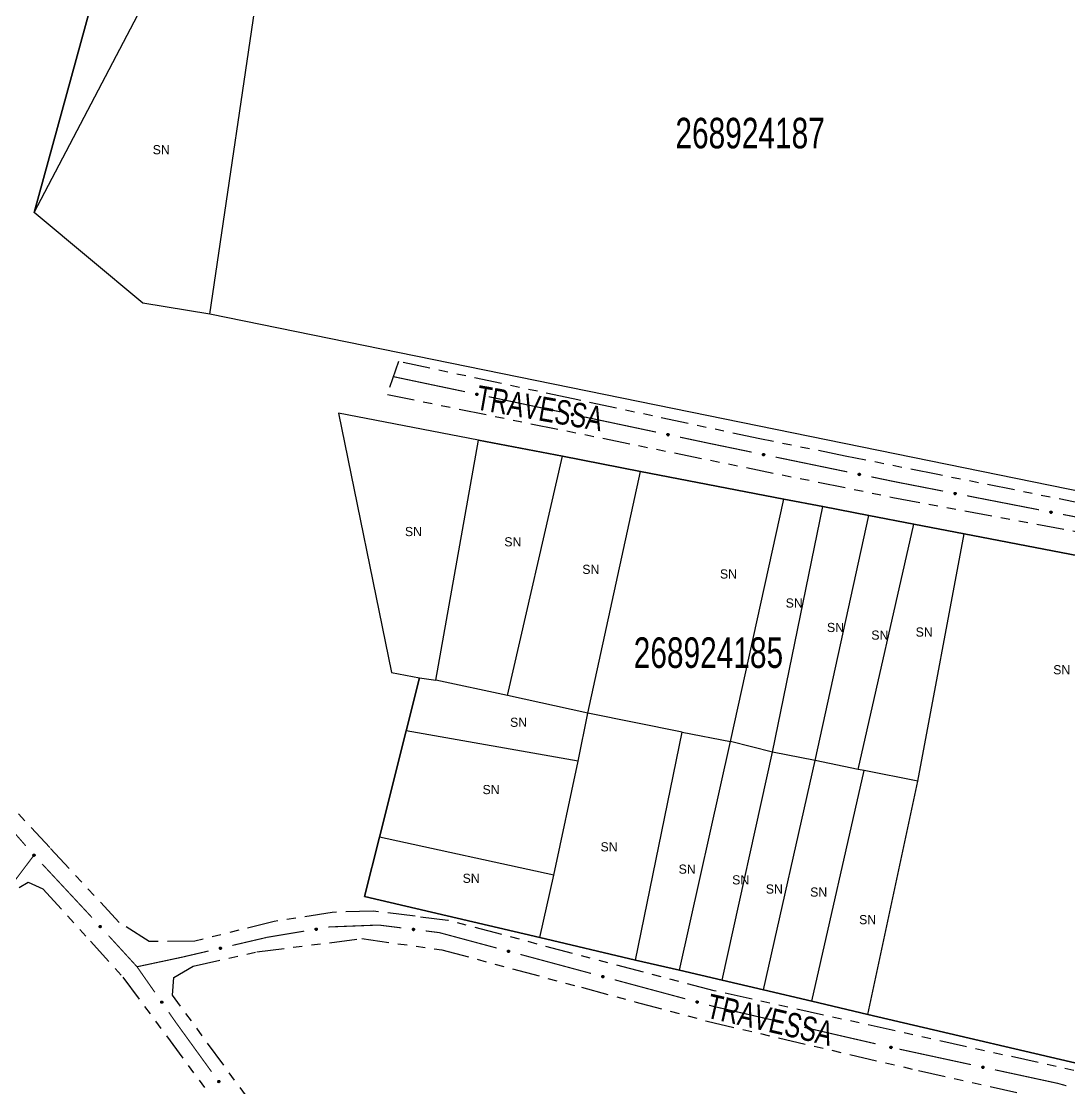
# Model space of a CAD drawing. Extents: x 209193 to 212081, y 4877574 to 4880493.
# Drawn here: x 210811.7 to 210983.4, y 4878740.2 to 4878915 of the extents above; entities that cross this region are included whole.
import ezdxf
from ezdxf.enums import TextEntityAlignment as Align

# ---------------------------------------------------------------- set-up
doc = ezdxf.new("R2010")
doc.units = 0
doc.header["$LTSCALE"] = 1.5
doc.header["$MEASUREMENT"] = 0
doc.linetypes.add('TRACO_25', pattern=[8, 3, -1, 1, -1, 1, -1])
for name, color, linetype in [('CD_MALHA_LOTES', 7, 'CONTINUOUS'), ('CD_TXT_QUADRA', 255, 'CONTINUOUS'), ('RU-QUADRA', 210, 'CONTINUOUS'), ('SV-EIXO-RUA-N-PAV', 6, 'CONTINUOUS'), ('SV-RUA-NAO-PAV', 7, 'CONTINUOUS'), ('SV-TXT-RUA-N-PAV', 7, 'CONTINUOUS'), ('Th_NmrPort', 1, 'CONTINUOUS')]:
    doc.layers.add(name, color=color, linetype=linetype)
doc.styles.add('ARIAL', font='ARIAL.SHX')

msp = doc.modelspace()

# ---------------------------------------------------------------- linework, layer by layer
at = {"layer": 'CD_MALHA_LOTES', "linetype": 'Continuous', "flags": 128}
for points in [[(210832.791948, 4878952.742609), (210813.817255, 4878883.662864)], [(210813.817255, 4878883.662864), (210836.646183, 4878927.245364)], [(210842.575775, 4878867.060007), (210851.173683, 4878925.170007)], [(210842.575775, 4878867.060007), (210831.60603, 4878868.838885), (210813.817255, 4878883.662864)], [(211008.307867, 4878833.261334), (210842.575775, 4878867.060007)], [(210886.596787, 4878846.430925), (210863.68386, 4878850.821126)], [(210863.68386, 4878850.821126), (210872.323717, 4878808.373134)], [(210879.586206, 4878807.12098), (210886.596787, 4878846.430925)], [(210886.596787, 4878846.430925), (210900.346744, 4878843.803453)], [(210891.356445, 4878804.616674), (210900.346744, 4878843.803453)], [(210900.346744, 4878843.803453), (210913.141711, 4878841.293344)], [(210904.504054, 4878801.736722), (210913.141711, 4878841.293344)], [(210913.141711, 4878841.293344), (210936.593513, 4878836.775484)], [(210927.85671, 4878797.103755), (210936.593513, 4878836.775484)], [(210936.593513, 4878836.775484), (210942.983568, 4878835.544475)], [(210934.743553, 4878795.350741), (210942.983568, 4878835.544475)], [(210942.983568, 4878835.544475), (210950.506752, 4878834.095175)], [(210941.75561, 4878793.973372), (210950.506752, 4878834.095175)], [(210950.506752, 4878834.095175), (210957.885942, 4878832.673615)], [(210948.767668, 4878792.470788), (210957.885942, 4878832.673615)], [(210957.885942, 4878832.673615), (210966.156792, 4878831.080281)], [(210958.534463, 4878790.592559), (210966.156792, 4878831.080281)], [(210966.156792, 4878831.080281), (211006.679752, 4878823.273756)], [(210872.323717, 4878808.373134), (210876.956684, 4878807.496626)], [(210874.769455, 4878798.808468), (210876.956684, 4878807.496626)], [(210876.956684, 4878807.496626), (210879.586206, 4878807.12098)], [(210891.356445, 4878804.616674), (210879.586206, 4878807.12098)], [(210904.504054, 4878801.736722), (210891.356445, 4878804.616674)], [(210902.938862, 4878793.848157), (210904.504054, 4878801.736722)], [(210919.968145, 4878798.606339), (210904.504054, 4878801.736722)], [(210870.387743, 4878781.403332), (210874.769455, 4878798.808468)], [(210902.938862, 4878793.848157), (210874.769455, 4878798.808468)], [(210912.331537, 4878761.298696), (210919.968145, 4878798.606339)], [(210919.968145, 4878798.606339), (210927.85671, 4878797.103755)], [(210919.51501, 4878759.617924), (210927.85671, 4878797.103755)], [(210934.743553, 4878795.350741), (210927.85671, 4878797.103755)], [(210926.524214, 4878757.977927), (210934.743553, 4878795.350741)], [(210941.75561, 4878793.973372), (210934.743553, 4878795.350741)], [(210898.931972, 4878775.191075), (210902.938862, 4878793.848157)], [(210933.295986, 4878756.393484), (210941.75561, 4878793.973372)], [(210948.767668, 4878792.470788), (210941.75561, 4878793.973372)], [(210941.191756, 4878754.546051), (210949.769391, 4878792.345573)], [(210949.769391, 4878792.345573), (210948.767668, 4878792.470788)], [(210958.534463, 4878790.592559), (210949.769391, 4878792.345573)], [(210950.361823, 4878752.40046), (210958.534463, 4878790.592559)], [(210867.941181, 4878771.685046), (210870.387743, 4878781.403332)], [(210898.931972, 4878775.191075), (210870.387743, 4878781.403332)], [(210896.658712, 4878764.965786), (210898.931972, 4878775.191075)], [(210896.658712, 4878764.965786), (210867.941181, 4878771.685046)], [(210912.331537, 4878761.298696), (210896.658712, 4878764.965786)], [(210919.51501, 4878759.617924), (210912.331537, 4878761.298696)], [(210926.524214, 4878757.977927), (210919.51501, 4878759.617924)], [(210933.295986, 4878756.393484), (210926.524214, 4878757.977927)], [(210941.191756, 4878754.546051), (210933.295986, 4878756.393484)], [(210950.361823, 4878752.40046), (210941.191756, 4878754.546051)], [(210991.027837, 4878742.885523), (210950.361823, 4878752.40046)]]:
    msp.add_lwpolyline(points, dxfattribs=at)
at = {"layer": 'RU-QUADRA', "linetype": 'Continuous', "flags": 128}
for points in [[(210842.575775, 4878867.060007), (210831.60603, 4878868.838885), (210813.817255, 4878883.662864), (210832.791948, 4878952.742609), (210848.472182, 4878950.441155), (211016.609295, 4878925.762966), (211008.307867, 4878833.261334)], [(210867.941181, 4878771.685046), (210896.658712, 4878764.965786), (210912.331537, 4878761.298696), (210919.51501, 4878759.617924), (210926.524214, 4878757.977927), (210933.295986, 4878756.393484), (210941.191756, 4878754.546051), (210950.361823, 4878752.40046), (210991.027837, 4878742.885523), (210998.540756, 4878781.577056), (211006.679752, 4878823.273756), (210966.156792, 4878831.080281), (210957.885942, 4878832.673615), (210950.506752, 4878834.095175), (210942.983568, 4878835.544475), (210936.593513, 4878836.775484), (210913.141711, 4878841.293344), (210900.346744, 4878843.803453), (210886.596787, 4878846.430925), (210863.68386, 4878850.821126), (210872.323717, 4878808.373134), (210876.956684, 4878807.496626), (210874.769455, 4878798.808468), (210870.387743, 4878781.403332)]]:
    msp.add_lwpolyline(points, close=True, dxfattribs=at)
at = {"layer": 'SV-EIXO-RUA-N-PAV', "const_width": 0.18}
for points in [[(210872.621764, 4878856.8182), (210884.365, 4878854.34911)], [(210888.279412, 4878853.526079), (210891.215221, 4878852.908806)], [(210891.215221, 4878852.908806), (210891.294176, 4878852.892206)], [(210891.294176, 4878852.892206), (210900.02029, 4878851.045811)], [(210903.933645, 4878850.217768), (210915.673709, 4878847.733638)], [(210919.587063, 4878846.905595), (210923.500418, 4878846.077552)], [(210923.500418, 4878846.077552), (210924.329982, 4878845.902021)], [(210924.329982, 4878845.902021), (210931.334169, 4878844.455147)], [(210935.251463, 4878843.64594), (210947.003342, 4878841.218322)], [(210950.920635, 4878840.409116), (210954.837928, 4878839.59991)], [(210954.837928, 4878839.59991), (210954.924011, 4878839.582128)], [(210954.924011, 4878839.582128), (210962.690408, 4878838.070703)], [(210966.616747, 4878837.306595), (210978.395764, 4878835.014271)], [(210982.322103, 4878834.250163), (210986.248443, 4878833.486055)], [(210804.549016, 4878789.037048), (210812.449366, 4878780.004636)], [(210806.459136, 4878768.721709), (210813.681547, 4878778.30486)], [(210815.128124, 4878777.034731), (210822.625764, 4878768.985793)], [(210822.625764, 4878768.985793), (210822.741343, 4878768.861716)], [(210822.741343, 4878768.861716), (210823.302149, 4878768.249253)], [(210861.998847, 4878766.684079), (210862.184208, 4878766.714972)], [(210862.184208, 4878766.714972), (210869.990519, 4878767.015217)], [(210869.990519, 4878767.015217), (210870.255246, 4878767.025397)], [(210870.255246, 4878767.025397), (210873.96148, 4878766.562117)], [(210826.003429, 4878765.299153), (210830.055349, 4878760.874004)], [(210846.289383, 4878763.689114), (210851.158589, 4878764.825262)], [(210851.158589, 4878764.825262), (210851.940198, 4878765.007637)], [(210851.940198, 4878765.007637), (210858.053272, 4878766.026483)], [(210877.930592, 4878766.065978), (210879.915148, 4878765.817908)], [(210879.915148, 4878765.817908), (210880.188832, 4878765.783699)], [(210880.188832, 4878765.783699), (210889.579633, 4878763.259289)], [(210837.971093, 4878761.748179), (210842.394018, 4878762.780195)], [(210830.676116, 4878760.196057), (210837.522858, 4878761.652811)], [(210837.522858, 4878761.652811), (210837.971093, 4878761.748179)], [(210893.442497, 4878762.220885), (210894.408213, 4878761.961284)], [(210894.408213, 4878761.961284), (210894.623573, 4878761.903392)], [(210894.623573, 4878761.903392), (210905.030519, 4878759.103553)], [(210830.055349, 4878760.874004), (210830.676116, 4878760.196057)], [(210830.676116, 4878760.196057), (210833.583305, 4878756.029213)], [(210908.893171, 4878758.064363), (210920.481128, 4878754.94679)], [(210835.872079, 4878752.748738), (210837.016465, 4878751.108501)], [(210924.34378, 4878753.9076), (210925.200391, 4878753.677141)], [(210925.200391, 4878753.677141), (210936.029221, 4878751.180414)], [(210837.016465, 4878751.108501), (210837.107681, 4878750.977762)], [(210837.107681, 4878750.977762), (210842.880255, 4878743.008163)], [(210939.926962, 4878750.281739), (210951.620184, 4878747.585714)], [(210955.522202, 4878746.706199), (210967.251916, 4878744.173647)], [(210971.16182, 4878743.329463), (210980.936581, 4878741.219003)], [(210980.936581, 4878741.219003), (210981.46484, 4878741.104947)], [(210981.46484, 4878741.104947), (210982.870291, 4878740.711183)]]:
    msp.add_lwpolyline(points, dxfattribs=at)
at = {"layer": 'SV-EIXO-RUA-N-PAV'}
for points in [[(210886.20425, 4878854.074883), (210886.244826, 4878854.102188), (210886.285283, 4878854.117358), (210886.322668, 4878854.120299), (210886.356382, 4878854.114284), (210886.390179, 4878854.104245), (210886.422021, 4878854.086606), (210886.453026, 4878854.0592), (210886.480702, 4878854.018688), (210886.493519, 4878853.976222), (210886.498363, 4878853.939725), (210886.494114, 4878853.904209), (210886.483812, 4878853.87154), (210886.464396, 4878853.83907), (210886.436316, 4878853.807921), (210886.394906, 4878853.781077), (210886.355141, 4878853.766477), (210886.318906, 4878853.764582), (210886.283228, 4878853.769079), (210886.248846, 4878853.779742), (210886.217689, 4878853.797237), (210886.186378, 4878853.825565), (210886.160425, 4878853.866788), (210886.14541, 4878853.906282), (210886.143006, 4878853.942481), (210886.148225, 4878853.977507), (210886.157882, 4878854.011528), (210886.17428, 4878854.044274), (210886.20425, 4878854.074883)], [(210901.859187, 4878850.769229), (210901.899799, 4878850.796482), (210901.940275, 4878850.8116), (210901.977664, 4878850.814493), (210902.01137, 4878850.808435), (210902.045154, 4878850.798352), (210902.076974, 4878850.780672), (210902.107943, 4878850.753227), (210902.135568, 4878850.71268), (210902.14833, 4878850.670198), (210902.153127, 4878850.633694), (210902.148833, 4878850.598184), (210902.138489, 4878850.565528), (210902.119031, 4878850.533083), (210902.090911, 4878850.50197), (210902.049467, 4878850.475179), (210902.009684, 4878850.46063), (210901.973446, 4878850.458781), (210901.937774, 4878850.463324), (210901.903406, 4878850.474031), (210901.872271, 4878850.491566), (210901.840996, 4878850.519934), (210901.815096, 4878850.56119), (210901.800131, 4878850.600703), (210901.797775, 4878850.636905), (210901.803038, 4878850.671924), (210901.812738, 4878850.705933), (210901.829179, 4878850.738659), (210901.859187, 4878850.769229)], [(210917.512606, 4878847.457056), (210917.553217, 4878847.484309), (210917.593694, 4878847.499428), (210917.631082, 4878847.50232), (210917.664788, 4878847.496262), (210917.698573, 4878847.486179), (210917.730392, 4878847.4685), (210917.761361, 4878847.441054), (210917.788986, 4878847.400507), (210917.801748, 4878847.358025), (210917.806546, 4878847.321521), (210917.802252, 4878847.286011), (210917.791907, 4878847.253355), (210917.772449, 4878847.22091), (210917.74433, 4878847.189797), (210917.702886, 4878847.163006), (210917.663102, 4878847.148457), (210917.626865, 4878847.146608), (210917.591192, 4878847.151151), (210917.556824, 4878847.161858), (210917.52569, 4878847.179393), (210917.494415, 4878847.207761), (210917.468514, 4878847.249017), (210917.45355, 4878847.288531), (210917.451193, 4878847.324733), (210917.456456, 4878847.359752), (210917.466157, 4878847.39376), (210917.482597, 4878847.426486), (210917.512606, 4878847.457056)], [(210933.174376, 4878844.187415), (210933.214856, 4878844.214863), (210933.255259, 4878844.230176), (210933.292633, 4878844.233249), (210933.326368, 4878844.227352), (210933.360201, 4878844.217433), (210933.392105, 4878844.199906), (210933.423206, 4878844.17261), (210933.451025, 4878844.132196), (210933.463992, 4878844.089776), (210933.468964, 4878844.053296), (210933.464841, 4878844.017765), (210933.454654, 4878843.98506), (210933.435353, 4878843.952522), (210933.407383, 4878843.921274), (210933.366069, 4878843.894284), (210933.326355, 4878843.879543), (210933.290127, 4878843.87752), (210933.254433, 4878843.881892), (210933.220014, 4878843.892433), (210933.188796, 4878843.909818), (210933.157385, 4878843.938036), (210933.131286, 4878843.979166), (210933.116131, 4878844.018607), (210933.1136, 4878844.054798), (210933.118695, 4878844.089841), (210933.128232, 4878844.123896), (210933.144515, 4878844.156701), (210933.174376, 4878844.187415)], [(210948.843548, 4878840.95059), (210948.884028, 4878840.978039), (210948.924431, 4878840.993352), (210948.961806, 4878840.996424), (210948.99554, 4878840.990528), (210949.029373, 4878840.980608), (210949.061277, 4878840.963082), (210949.092378, 4878840.935785), (210949.120198, 4878840.895372), (210949.133164, 4878840.852952), (210949.138137, 4878840.816471), (210949.134014, 4878840.780941), (210949.123827, 4878840.748235), (210949.104525, 4878840.715697), (210949.076555, 4878840.68445), (210949.035241, 4878840.657459), (210948.995528, 4878840.642719), (210948.959299, 4878840.640696), (210948.923606, 4878840.645067), (210948.889187, 4878840.655608), (210948.857968, 4878840.672993), (210948.826557, 4878840.701211), (210948.800458, 4878840.742341), (210948.785304, 4878840.781783), (210948.782773, 4878840.817973), (210948.787868, 4878840.853017), (210948.797404, 4878840.887072), (210948.813687, 4878840.919876), (210948.843548, 4878840.95059)], [(210964.533571, 4878837.824149), (210964.573733, 4878837.852061), (210964.613957, 4878837.867838), (210964.651294, 4878837.87134), (210964.685094, 4878837.865832), (210964.719038, 4878837.856302), (210964.751142, 4878837.839144), (210964.782555, 4878837.812207), (210964.810837, 4878837.772116), (210964.82429, 4878837.729848), (210964.829682, 4878837.693427), (210964.825968, 4878837.657851), (210964.816158, 4878837.625031), (210964.797232, 4878837.592273), (210964.769623, 4878837.560706), (210964.728622, 4878837.533242), (210964.689081, 4878837.518046), (210964.652878, 4878837.515607), (210964.617136, 4878837.519567), (210964.582598, 4878837.529712), (210964.551182, 4878837.546737), (210964.519449, 4878837.574591), (210964.492878, 4878837.615419), (210964.477272, 4878837.654683), (210964.474325, 4878837.690842), (210964.479016, 4878837.725942), (210964.48816, 4878837.760105), (210964.504065, 4878837.793094), (210964.533571, 4878837.824149)], [(210980.238928, 4878834.767717), (210980.279089, 4878834.79563), (210980.319314, 4878834.811406), (210980.35665, 4878834.814908), (210980.39045, 4878834.8094), (210980.424395, 4878834.79987), (210980.456498, 4878834.782712), (210980.487911, 4878834.755775), (210980.516194, 4878834.715684), (210980.529647, 4878834.673416), (210980.535039, 4878834.636995), (210980.531325, 4878834.601419), (210980.521514, 4878834.568599), (210980.502588, 4878834.535841), (210980.47498, 4878834.504274), (210980.433978, 4878834.47681), (210980.394437, 4878834.461614), (210980.358235, 4878834.459175), (210980.322493, 4878834.463135), (210980.287955, 4878834.47328), (210980.256539, 4878834.490305), (210980.224805, 4878834.51816), (210980.198235, 4878834.558987), (210980.182628, 4878834.598251), (210980.179681, 4878834.63441), (210980.184373, 4878834.66951), (210980.193517, 4878834.703673), (210980.209422, 4878834.736662), (210980.238928, 4878834.767717)], [(210813.781982, 4878778.641356), (210813.830879, 4878778.640315), (210813.872691, 4878778.629422), (210813.90495, 4878778.610299), (210813.929049, 4878778.585968), (210813.950901, 4878778.558299), (210813.966777, 4878778.525543), (210813.976345, 4878778.485284), (210813.975645, 4878778.436226), (210813.961671, 4878778.394126), (210813.944615, 4878778.361498), (210813.920691, 4878778.334907), (210813.893457, 4878778.31413), (210813.858886, 4878778.298764), (210813.817992, 4878778.289466), (210813.768679, 4878778.291363), (210813.727761, 4878778.302324), (210813.697045, 4878778.32164), (210813.670465, 4878778.345861), (210813.648495, 4878778.374376), (210813.633096, 4878778.40662), (210813.623809, 4878778.44781), (210813.626326, 4878778.496457), (210813.636792, 4878778.537393), (210813.655671, 4878778.568372), (210813.680106, 4878778.594004), (210813.707591, 4878778.616258), (210813.739855, 4878778.633588), (210813.781982, 4878778.641356)], [(210824.636946, 4878766.95451), (210824.685833, 4878766.953052), (210824.72755, 4878766.941801), (210824.759644, 4878766.922403), (210824.783534, 4878766.897867), (210824.805149, 4878766.870012), (210824.820744, 4878766.837121), (210824.829967, 4878766.796781), (210824.828848, 4878766.747731), (210824.814514, 4878766.705753), (210824.79718, 4878766.673271), (210824.773029, 4878766.646886), (210824.745618, 4878766.626343), (210824.710917, 4878766.611273), (210824.669945, 4878766.602325), (210824.62065, 4878766.604644), (210824.579828, 4878766.615955), (210824.549278, 4878766.635532), (210824.522906, 4878766.65998), (210824.501181, 4878766.688682), (210824.486058, 4878766.721057), (210824.477123, 4878766.762325), (210824.480057, 4878766.810948), (210824.490872, 4878766.851793), (210824.510016, 4878766.88261), (210824.534669, 4878766.908031), (210824.562344, 4878766.93005), (210824.594754, 4878766.947103), (210824.636946, 4878766.95451)], [(210859.866237, 4878766.440243), (210859.894098, 4878766.48044), (210859.926262, 4878766.509291), (210859.960015, 4878766.525632), (210859.993607, 4878766.532295), (210860.02874, 4878766.535241), (210860.064818, 4878766.530396), (210860.103668, 4878766.516149), (210860.144188, 4878766.488484), (210860.171577, 4878766.453592), (210860.189368, 4878766.421359), (210860.198333, 4878766.386731), (210860.200623, 4878766.352553), (210860.194351, 4878766.315244), (210860.179529, 4878766.276014), (210860.150724, 4878766.235943), (210860.118997, 4878766.207875), (210860.085935, 4878766.192926), (210860.051066, 4878766.184134), (210860.015161, 4878766.181556), (210859.979774, 4878766.186516), (210859.940302, 4878766.201511), (210859.901129, 4878766.230465), (210859.872773, 4878766.26179), (210859.857364, 4878766.294633), (210859.849481, 4878766.329157), (210859.846098, 4878766.36436), (210859.849458, 4878766.400828), (210859.866237, 4878766.440243)], [(210875.817119, 4878766.441099), (210875.855296, 4878766.47167), (210875.894358, 4878766.490138), (210875.931371, 4878766.496163), (210875.965467, 4878766.49296), (210875.99998, 4878766.485753), (210876.033173, 4878766.470811), (210876.06634, 4878766.446066), (210876.097275, 4878766.407985), (210876.113563, 4878766.366726), (210876.121412, 4878766.330754), (210876.120119, 4878766.295009), (210876.112556, 4878766.261599), (210876.095895, 4878766.227633), (210876.07049, 4878766.194267), (210876.031445, 4878766.164086), (210875.993025, 4878766.146244), (210875.957071, 4878766.141356), (210875.921143, 4878766.142884), (210875.885997, 4878766.150663), (210875.853498, 4878766.165519), (210875.819949, 4878766.191158), (210875.790672, 4878766.23009), (210875.772439, 4878766.268206), (210875.767047, 4878766.304082), (210875.769348, 4878766.339419), (210875.776155, 4878766.374123), (210875.789787, 4878766.408115), (210875.817119, 4878766.441099)], [(210844.176765, 4878763.309207), (210844.201994, 4878763.351106), (210844.232246, 4878763.381957), (210844.264883, 4878763.400426), (210844.297979, 4878763.409227), (210844.332851, 4878763.414417), (210844.369165, 4878763.411892), (210844.408848, 4878763.400163), (210844.451056, 4878763.375149), (210844.480623, 4878763.342083), (210844.500442, 4878763.311055), (210844.511606, 4878763.277072), (210844.51608, 4878763.243111), (210844.512211, 4878763.205477), (210844.499931, 4878763.165378), (210844.473752, 4878763.123545), (210844.443887, 4878763.093503), (210844.41185, 4878763.076467), (210844.377616, 4878763.06546), (210844.34195, 4878763.060589), (210844.306318, 4878763.063272), (210844.265966, 4878763.075708), (210844.22502, 4878763.102094), (210844.194716, 4878763.131539), (210844.177236, 4878763.163328), (210844.167158, 4878763.197276), (210844.161527, 4878763.23219), (210844.162545, 4878763.268799), (210844.176765, 4878763.309207)], [(210891.400888, 4878762.883693), (210891.442913, 4878762.908711), (210891.484148, 4878762.921619), (210891.521638, 4878762.922486), (210891.554967, 4878762.914614), (210891.588157, 4878762.90272), (210891.618974, 4878762.883346), (210891.648415, 4878762.854266), (210891.673807, 4878762.812285), (210891.684254, 4878762.769175), (210891.68707, 4878762.732465), (210891.680863, 4878762.697239), (210891.668768, 4878762.66519), (210891.647584, 4878762.633845), (210891.617824, 4878762.604298), (210891.574992, 4878762.579786), (210891.53448, 4878762.567409), (210891.498195, 4878762.567522), (210891.462821, 4878762.573987), (210891.429082, 4878762.586536), (210891.398941, 4878762.605729), (210891.369246, 4878762.635747), (210891.345613, 4878762.678342), (210891.332807, 4878762.718607), (210891.332411, 4878762.754884), (210891.33956, 4878762.789567), (210891.351085, 4878762.823001), (210891.36927, 4878762.85479), (210891.400888, 4878762.883693)], [(210906.851696, 4878758.727587), (210906.893727, 4878758.752596), (210906.934964, 4878758.765496), (210906.972455, 4878758.766355), (210907.005782, 4878758.758476), (210907.03897, 4878758.746575), (210907.069783, 4878758.727195), (210907.099217, 4878758.698109), (210907.124601, 4878758.656123), (210907.135039, 4878758.613011), (210907.137848, 4878758.5763), (210907.131633, 4878758.541075), (210907.119532, 4878758.509029), (210907.098342, 4878758.477688), (210907.068576, 4878758.448147), (210907.025739, 4878758.423644), (210906.985224, 4878758.411275), (210906.94894, 4878758.411396), (210906.913567, 4878758.417868), (210906.87983, 4878758.430424), (210906.849693, 4878758.449623), (210906.820004, 4878758.479647), (210906.79638, 4878758.522247), (210906.783582, 4878758.562515), (210906.783194, 4878758.598791), (210906.790349, 4878758.633473), (210906.801881, 4878758.666905), (210906.820073, 4878758.69869), (210906.851696, 4878758.727587)], [(210834.735758, 4878754.569798), (210834.784026, 4878754.561907), (210834.823896, 4878754.545255), (210834.853152, 4878754.521795), (210834.873599, 4878754.494323), (210834.891352, 4878754.463862), (210834.902475, 4878754.429202), (210834.9063, 4878754.387999), (210834.898724, 4878754.339524), (210834.878981, 4878754.299802), (210834.857516, 4878754.269889), (210834.830097, 4878754.246919), (210834.800217, 4878754.230168), (210834.763832, 4878754.219805), (210834.722038, 4878754.216337), (210834.67348, 4878754.225134), (210834.634504, 4878754.241728), (210834.606802, 4878754.265162), (210834.583883, 4878754.292873), (210834.566132, 4878754.324188), (210834.555409, 4878754.358275), (210834.551993, 4878754.400361), (210834.561311, 4878754.448173), (210834.577417, 4878754.487235), (210834.600457, 4878754.515259), (210834.628246, 4878754.537208), (210834.658582, 4878754.555386), (210834.692958, 4878754.568018), (210834.735758, 4878754.569798)], [(210922.302306, 4878754.570824), (210922.344336, 4878754.595833), (210922.385573, 4878754.608733), (210922.423064, 4878754.609592), (210922.456391, 4878754.601713), (210922.489579, 4878754.589812), (210922.520392, 4878754.570432), (210922.549826, 4878754.541346), (210922.57521, 4878754.49936), (210922.585648, 4878754.456248), (210922.588457, 4878754.419537), (210922.582243, 4878754.384312), (210922.570141, 4878754.352266), (210922.548951, 4878754.320925), (210922.519185, 4878754.291384), (210922.476348, 4878754.266881), (210922.435834, 4878754.254512), (210922.399549, 4878754.254633), (210922.364176, 4878754.261105), (210922.330439, 4878754.273661), (210922.300302, 4878754.29286), (210922.270613, 4878754.322884), (210922.246989, 4878754.365484), (210922.234191, 4878754.405751), (210922.233803, 4878754.442028), (210922.240959, 4878754.47671), (210922.25249, 4878754.510142), (210922.270682, 4878754.541927), (210922.302306, 4878754.570824)], [(210937.862816, 4878750.870623), (210937.903913, 4878750.897137), (210937.944657, 4878750.911521), (210937.982092, 4878750.913738), (210938.015682, 4878750.90707), (210938.049279, 4878750.896379), (210938.080774, 4878750.878126), (210938.111242, 4878750.850125), (210938.138129, 4878750.809086), (210938.15012, 4878750.76638), (210938.154257, 4878750.729795), (210938.149321, 4878750.694368), (210938.138388, 4878750.661905), (210938.118347, 4878750.629817), (210938.089669, 4878750.599218), (210938.047747, 4878750.573181), (210938.007707, 4878750.559353), (210937.971442, 4878750.55816), (210937.935858, 4878750.563347), (210937.901689, 4878750.574673), (210937.870877, 4878750.592769), (210937.84012, 4878750.621698), (210937.814969, 4878750.663415), (210937.800722, 4878750.703193), (210937.79902, 4878750.739432), (210937.804916, 4878750.77435), (210937.81523, 4878750.808178), (210937.832259, 4878750.8406), (210937.862816, 4878750.870623)], [(210954.030268, 4878747.140938), (210954.070991, 4878747.168023), (210954.11153, 4878747.182975), (210954.14893, 4878747.185713), (210954.182611, 4878747.179515), (210954.216354, 4878747.169294), (210954.2481, 4878747.151483), (210954.278956, 4878747.12391), (210954.306413, 4878747.083249), (210954.318999, 4878747.040715), (210954.323646, 4878747.004191), (210954.319206, 4878746.968699), (210954.308727, 4878746.936086), (210954.289135, 4878746.903722), (210954.260887, 4878746.872725), (210954.219333, 4878746.846106), (210954.17949, 4878746.83172), (210954.143245, 4878746.830021), (210954.107592, 4878746.834712), (210954.073268, 4878746.84556), (210954.042206, 4878746.863223), (210954.011049, 4878746.891721), (210953.985318, 4878746.933082), (210953.970517, 4878746.972658), (210953.96831, 4878747.008869), (210953.973717, 4878747.043866), (210953.983558, 4878747.077834), (210954.000134, 4878747.110492), (210954.030268, 4878747.140938)], [(210969.089656, 4878743.889479), (210969.130379, 4878743.916564), (210969.170918, 4878743.931516), (210969.208318, 4878743.934254), (210969.241999, 4878743.928056), (210969.275741, 4878743.917835), (210969.307487, 4878743.900024), (210969.338343, 4878743.872451), (210969.3658, 4878743.83179), (210969.378387, 4878743.789256), (210969.383034, 4878743.752732), (210969.378593, 4878743.71724), (210969.368114, 4878743.684627), (210969.348523, 4878743.652263), (210969.320275, 4878743.621266), (210969.278721, 4878743.594647), (210969.238878, 4878743.580261), (210969.202633, 4878743.578562), (210969.166979, 4878743.583253), (210969.132656, 4878743.594101), (210969.101594, 4878743.611764), (210969.070436, 4878743.640262), (210969.044706, 4878743.681623), (210969.029905, 4878743.721199), (210969.027697, 4878743.75741), (210969.033105, 4878743.792407), (210969.042946, 4878743.826375), (210969.059521, 4878743.859033), (210969.089656, 4878743.889479)], [(210844.05834, 4878741.569359), (210844.106739, 4878741.562323), (210844.146898, 4878741.546378), (210844.176564, 4878741.52344), (210844.197494, 4878741.496334), (210844.215783, 4878741.466191), (210844.227518, 4878741.431733), (210844.23207, 4878741.390604), (210844.225353, 4878741.342003), (210844.206316, 4878741.301938), (210844.185383, 4878741.27165), (210844.158375, 4878741.248198), (210844.128796, 4878741.230922), (210844.0926, 4878741.219917), (210844.050874, 4878741.21571), (210844.002167, 4878741.223647), (210843.962904, 4878741.239549), (210843.934792, 4878741.26249), (210843.911387, 4878741.289791), (210843.893084, 4878741.320788), (210843.88176, 4878741.354679), (210843.877601, 4878741.396698), (210843.886072, 4878741.444667), (210843.901484, 4878741.484008), (210843.924024, 4878741.512435), (210843.951421, 4878741.534873), (210843.981431, 4878741.553584), (210844.015578, 4878741.566822), (210844.05834, 4878741.569359)]]:
    msp.add_lwpolyline(points, close=True, dxfattribs=at)
for points in [[(210886.143006, 4878853.942481), (210886.494114, 4878853.904209)], [(210886.14541, 4878853.906282), (210886.483812, 4878853.87154)], [(210886.147446, 4878853.922915), (210886.485907, 4878853.888005)], [(210886.148069, 4878853.959037), (210886.49398, 4878853.919772)], [(210886.148225, 4878853.977507), (210886.498363, 4878853.939725)], [(210886.154835, 4878853.885108), (210886.46926, 4878853.855251)], [(210886.156985, 4878853.99481), (210886.49144, 4878853.960742)], [(210886.157882, 4878854.011528), (210886.493519, 4878853.976222)], [(210886.160425, 4878853.866788), (210886.464396, 4878853.83907)], [(210886.170681, 4878854.026789), (210886.482716, 4878853.99883)], [(210886.17428, 4878854.044274), (210886.480702, 4878854.018688)], [(210886.177474, 4878853.846883), (210886.447271, 4878853.823621)], [(210886.186378, 4878853.825565), (210886.436316, 4878853.807921)], [(210886.189718, 4878854.057646), (210886.463028, 4878854.037828)], [(210886.20425, 4878854.074883), (210886.453026, 4878854.0592)], [(210886.207912, 4878853.812596), (210886.407924, 4878853.795641)], [(210886.217689, 4878853.797237), (210886.394906, 4878853.781077)], [(210886.226956, 4878854.088858), (210886.4302, 4878854.074012)], [(210886.237646, 4878853.788218), (210886.368645, 4878853.774618)], [(210886.244826, 4878854.102188), (210886.422021, 4878854.086606)], [(210886.248846, 4878853.779742), (210886.355141, 4878853.766477)], [(210886.267851, 4878854.110936), (210886.397234, 4878854.096281)], [(210886.285283, 4878854.117358), (210886.390179, 4878854.104245)], [(210901.797775, 4878850.636905), (210902.148833, 4878850.598184)], [(210901.800131, 4878850.600703), (210902.138489, 4878850.565528)], [(210901.802189, 4878850.617334), (210902.140605, 4878850.58199)], [(210901.802858, 4878850.653455), (210902.148719, 4878850.613747)], [(210901.803038, 4878850.671924), (210902.153127, 4878850.633694)], [(210901.809529, 4878850.579517), (210902.123916, 4878850.549258)], [(210901.81182, 4878850.689217), (210902.146231, 4878850.65472)], [(210901.812738, 4878850.705933), (210902.14833, 4878850.670198)], [(210901.815096, 4878850.56119), (210902.119031, 4878850.533083)], [(210901.825557, 4878850.721178), (210902.137556, 4878850.692819)], [(210901.829179, 4878850.738659), (210902.135568, 4878850.71268)], [(210901.832119, 4878850.541264), (210902.101887, 4878850.517656)], [(210901.840996, 4878850.519934), (210902.090911, 4878850.50197)], [(210901.844633, 4878850.75201), (210902.117918, 4878850.731843)], [(210901.859187, 4878850.769229), (210902.107943, 4878850.753227)], [(210901.862514, 4878850.506938), (210902.062503, 4878850.489726)], [(210901.872271, 4878850.491566), (210902.049467, 4878850.475179)], [(210901.881912, 4878850.783175), (210902.085136, 4878850.768069)], [(210901.892216, 4878850.482521), (210902.023197, 4878850.468754)], [(210901.899799, 4878850.796482), (210902.076974, 4878850.780672)], [(210901.903406, 4878850.474031), (210902.009684, 4878850.46063)], [(210901.922835, 4878850.8052), (210902.052199, 4878850.79038)], [(210901.940275, 4878850.8116), (210902.045154, 4878850.798352)], [(210917.451193, 4878847.324733), (210917.802252, 4878847.286011)], [(210917.45355, 4878847.288531), (210917.791907, 4878847.253355)], [(210917.455608, 4878847.305161), (210917.794023, 4878847.269817)], [(210917.456277, 4878847.341282), (210917.802137, 4878847.301574)], [(210917.456456, 4878847.359752), (210917.806546, 4878847.321521)], [(210917.462948, 4878847.267344), (210917.777334, 4878847.237085)], [(210917.465239, 4878847.377044), (210917.799649, 4878847.342547)], [(210917.466157, 4878847.39376), (210917.801748, 4878847.358025)], [(210917.468514, 4878847.249017), (210917.772449, 4878847.22091)], [(210917.478975, 4878847.409005), (210917.790974, 4878847.380646)], [(210917.482597, 4878847.426486), (210917.788986, 4878847.400507)], [(210917.485538, 4878847.229091), (210917.755305, 4878847.205483)], [(210917.494415, 4878847.207761), (210917.74433, 4878847.189797)], [(210917.498052, 4878847.439837), (210917.771336, 4878847.41967)], [(210917.512606, 4878847.457056), (210917.761361, 4878847.441054)], [(210917.515933, 4878847.194765), (210917.715922, 4878847.177554)], [(210917.52569, 4878847.179393), (210917.702886, 4878847.163006)], [(210917.53533, 4878847.471002), (210917.738554, 4878847.455896)], [(210917.545635, 4878847.170349), (210917.676616, 4878847.156581)], [(210917.553217, 4878847.484309), (210917.730392, 4878847.4685)], [(210917.556824, 4878847.161858), (210917.663102, 4878847.148457)], [(210917.576254, 4878847.493027), (210917.705618, 4878847.478207)], [(210917.593694, 4878847.499428), (210917.698573, 4878847.486179)], [(210933.1136, 4878844.054798), (210933.464841, 4878844.017765)], [(210933.116131, 4878844.018607), (210933.454654, 4878843.98506)], [(210933.118109, 4878844.035247), (210933.456691, 4878844.001532)], [(210933.118605, 4878844.071371), (210933.464652, 4878844.033327)], [(210933.118695, 4878844.089841), (210933.468964, 4878844.053296)], [(210933.125631, 4878843.997467), (210933.440159, 4878843.96872)], [(210933.127394, 4878844.107176), (210933.461967, 4878844.074289)], [(210933.128232, 4878844.123896), (210933.463992, 4878844.089776)], [(210933.131286, 4878843.979166), (210933.435353, 4878843.952522)], [(210933.140977, 4878844.139203), (210933.453108, 4878844.112345)], [(210933.144515, 4878844.156701), (210933.451025, 4878844.132196)], [(210933.148405, 4878843.959322), (210933.418283, 4878843.937013)], [(210933.157385, 4878843.938036), (210933.407383, 4878843.921274)], [(210933.159905, 4878844.170126), (210933.433283, 4878844.151274)], [(210933.174376, 4878844.187415), (210933.423206, 4878844.17261)], [(210933.178964, 4878843.925143), (210933.379034, 4878843.908894)], [(210933.188796, 4878843.909818), (210933.366069, 4878843.894284)], [(210933.197033, 4878844.20147), (210933.400327, 4878844.187342)], [(210933.208784, 4878843.90087), (210933.33983, 4878843.887732)], [(210933.214856, 4878844.214863), (210933.392105, 4878844.199906)], [(210933.220014, 4878843.892433), (210933.326355, 4878843.879543)], [(210933.23785, 4878844.223692), (210933.367284, 4878844.209494)], [(210933.255259, 4878844.230176), (210933.360201, 4878844.217433)], [(210948.782773, 4878840.817973), (210949.134014, 4878840.780941)], [(210948.785304, 4878840.781783), (210949.123827, 4878840.748235)], [(210948.787282, 4878840.798423), (210949.125863, 4878840.764707)], [(210948.787777, 4878840.834547), (210949.133825, 4878840.796503)], [(210948.787868, 4878840.853017), (210949.138137, 4878840.816471)], [(210948.794804, 4878840.760642), (210949.109332, 4878840.731896)], [(210948.796567, 4878840.870351), (210949.13114, 4878840.837464)], [(210948.797404, 4878840.887072), (210949.133164, 4878840.852952)], [(210948.800458, 4878840.742341), (210949.104525, 4878840.715697)], [(210948.810149, 4878840.902379), (210949.122281, 4878840.875521)], [(210948.813687, 4878840.919876), (210949.120198, 4878840.895372)], [(210948.817578, 4878840.722498), (210949.087455, 4878840.700188)], [(210948.826557, 4878840.701211), (210949.076555, 4878840.68445)], [(210948.829077, 4878840.933302), (210949.102456, 4878840.914449)], [(210948.843548, 4878840.95059), (210949.092378, 4878840.935785)], [(210948.848137, 4878840.688318), (210949.048207, 4878840.672069)], [(210948.857968, 4878840.672993), (210949.035241, 4878840.657459)], [(210948.866205, 4878840.964645), (210949.0695, 4878840.950517)], [(210948.877956, 4878840.664045), (210949.009002, 4878840.650908)], [(210948.884028, 4878840.978039), (210949.061277, 4878840.963082)], [(210948.889187, 4878840.655608), (210948.995528, 4878840.642719)], [(210948.907022, 4878840.986867), (210949.036456, 4878840.97267)], [(210948.924431, 4878840.993352), (210949.029373, 4878840.980608)], [(210964.474325, 4878837.690842), (210964.825968, 4878837.657851)], [(210964.477272, 4878837.654683), (210964.816158, 4878837.625031)], [(210964.479016, 4878837.725942), (210964.829682, 4878837.693427)], [(210964.479058, 4878837.671345), (210964.818005, 4878837.641525)], [(210964.479138, 4878837.707472), (210964.8256, 4878837.67341)], [(210964.487014, 4878837.633653), (210964.801852, 4878837.608526)], [(210964.487515, 4878837.743375), (210964.822444, 4878837.714338)], [(210964.48816, 4878837.760105), (210964.82429, 4878837.729848)], [(210964.492878, 4878837.615419), (210964.797232, 4878837.592273)], [(210964.500729, 4878837.775557), (210964.813149, 4878837.75229)], [(210964.504065, 4878837.793094), (210964.810837, 4878837.772116)], [(210964.510225, 4878837.595773), (210964.780341, 4878837.576569)], [(210964.5193, 4878837.806696), (210964.792877, 4878837.790988)], [(210964.519449, 4878837.574591), (210964.769623, 4878837.560706)], [(210964.533571, 4878837.824149), (210964.782555, 4878837.812207)], [(210964.541175, 4878837.561948), (210964.741419, 4878837.548)], [(210964.551182, 4878837.546737), (210964.728622, 4878837.533242)], [(210964.556065, 4878837.838464), (210964.759509, 4878837.826674)], [(210964.571272, 4878837.538019), (210964.70246, 4878837.526389)], [(210964.573733, 4878837.852061), (210964.751142, 4878837.839144)], [(210964.582598, 4878837.529712), (210964.689081, 4878837.518046)], [(210964.596624, 4878837.861154), (210964.726212, 4878837.848446)], [(210964.613957, 4878837.867838), (210964.719038, 4878837.856302)], [(210980.179681, 4878834.63441), (210980.531325, 4878834.601419)], [(210980.182628, 4878834.598251), (210980.521514, 4878834.568599)], [(210980.184373, 4878834.66951), (210980.535039, 4878834.636995)], [(210980.184414, 4878834.614913), (210980.523361, 4878834.585093)], [(210980.184495, 4878834.65104), (210980.530957, 4878834.616978)], [(210980.192371, 4878834.577221), (210980.507208, 4878834.552094)], [(210980.192872, 4878834.686943), (210980.527801, 4878834.657906)], [(210980.193517, 4878834.703673), (210980.529647, 4878834.673416)], [(210980.198235, 4878834.558987), (210980.502588, 4878834.535841)], [(210980.206085, 4878834.719125), (210980.518505, 4878834.695858)], [(210980.209422, 4878834.736662), (210980.516194, 4878834.715684)], [(210980.215581, 4878834.539341), (210980.485698, 4878834.520137)], [(210980.224656, 4878834.750264), (210980.498234, 4878834.734556)], [(210980.224805, 4878834.51816), (210980.47498, 4878834.504274)], [(210980.238928, 4878834.767717), (210980.487911, 4878834.755775)], [(210980.261422, 4878834.782032), (210980.464865, 4878834.770243)], [(210980.279089, 4878834.79563), (210980.456498, 4878834.782712)], [(210980.30198, 4878834.804722), (210980.431569, 4878834.792014)], [(210980.319314, 4878834.811406), (210980.424395, 4878834.79987)], [(210980.246532, 4878834.505516), (210980.446775, 4878834.491568)], [(210980.256539, 4878834.490305), (210980.433978, 4878834.47681)], [(210980.276628, 4878834.481587), (210980.407817, 4878834.469958)], [(210980.287955, 4878834.47328), (210980.394437, 4878834.461614)], [(210813.697232, 4878778.603106), (210813.951057, 4878778.382667)], [(210813.707591, 4878778.616258), (210813.961671, 4878778.394126)], [(210813.726844, 4878778.621365), (210813.965856, 4878778.41883)], [(210813.739855, 4878778.633588), (210813.975645, 4878778.436226)], [(210813.760175, 4878778.635631), (210813.972216, 4878778.462051)], [(210813.781982, 4878778.641356), (210813.976345, 4878778.485284)], [(210813.808593, 4878778.639707), (210813.966212, 4878778.510537)], [(210813.830879, 4878778.640315), (210813.966777, 4878778.525543)], [(210813.854741, 4878778.634209), (210813.952083, 4878778.547726)], [(210813.872691, 4878778.629422), (210813.950901, 4878778.558299)], [(210813.623809, 4878778.44781), (210813.817992, 4878778.289466)], [(210813.626326, 4878778.496457), (210813.858886, 4878778.298764)], [(210813.628804, 4878778.470367), (210813.835989, 4878778.295994)], [(210813.632305, 4878778.514654), (210813.87218, 4878778.309192)], [(210813.633096, 4878778.40662), (210813.768679, 4878778.291363)], [(210813.633947, 4878778.424808), (210813.787708, 4878778.295775)], [(210813.636792, 4878778.537393), (210813.893457, 4878778.31413)], [(210813.644218, 4878778.387755), (210813.743489, 4878778.301205)], [(210813.648034, 4878778.549819), (210813.90465, 4878778.326385)], [(210813.648495, 4878778.374376), (210813.727761, 4878778.302324)], [(210813.655671, 4878778.568372), (210813.920691, 4878778.334907)], [(210813.669344, 4878778.578993), (210813.929543, 4878778.347708)], [(210813.680106, 4878778.594004), (210813.944615, 4878778.361498)], [(210824.477123, 4878766.762325), (210824.669945, 4878766.602325)], [(210824.480057, 4878766.810948), (210824.710917, 4878766.611273)], [(210824.482311, 4878766.784838), (210824.687998, 4878766.608699)], [(210824.486058, 4878766.721057), (210824.62065, 4878766.604644)], [(210824.486192, 4878766.829094), (210824.7243, 4878766.621588)], [(210824.487064, 4878766.739236), (210824.639716, 4878766.608893)], [(210824.490872, 4878766.851793), (210824.745618, 4878766.626343)], [(210824.497019, 4878766.702098), (210824.595545, 4878766.614701)], [(210824.501181, 4878766.688682), (210824.579828, 4878766.615955)], [(210824.502221, 4878766.864123), (210824.756916, 4878766.638502)], [(210824.510016, 4878766.88261), (210824.773029, 4878766.646886)], [(210824.523779, 4878766.893113), (210824.78199, 4878766.659611)], [(210824.534669, 4878766.908031), (210824.79718, 4878766.673271)], [(210824.551872, 4878766.916987), (210824.803803, 4878766.694385)], [(210824.562344, 4878766.93005), (210824.814514, 4878766.705753)], [(210824.581639, 4878766.934992), (210824.818911, 4878766.73042)], [(210824.594754, 4878766.947103), (210824.828848, 4878766.747731)], [(210824.615092, 4878766.948972), (210824.82564, 4878766.773585)], [(210824.636946, 4878766.95451), (210824.829967, 4878766.796781)], [(210824.663543, 4878766.952634), (210824.820051, 4878766.822121)], [(210824.685833, 4878766.953052), (210824.820744, 4878766.837121)], [(210824.709642, 4878766.946741), (210824.80624, 4878766.859429)], [(210824.72755, 4878766.941801), (210824.805149, 4878766.870012)], [(210859.846098, 4878766.36436), (210860.171577, 4878766.453592)], [(210859.849458, 4878766.400828), (210860.144188, 4878766.488484)], [(210859.849481, 4878766.329157), (210860.189368, 4878766.421359)], [(210859.851345, 4878766.348462), (210860.175272, 4878766.438417)], [(210859.852467, 4878766.383232), (210860.153288, 4878766.47072)], [(210859.856056, 4878766.311897), (210860.192545, 4878766.401178)], [(210859.857364, 4878766.294633), (210860.198333, 4878766.386731)], [(210859.858973, 4878766.4189), (210860.120761, 4878766.499882)], [(210859.866237, 4878766.440243), (210860.103668, 4878766.516149)], [(210859.868619, 4878766.278023), (210860.196583, 4878766.368651)], [(210859.882302, 4878766.461522), (210860.077018, 4878766.521642)], [(210859.894098, 4878766.48044), (210860.064818, 4878766.530396)], [(210859.912362, 4878766.496966), (210860.038209, 4878766.53039)], [(210859.926262, 4878766.509291), (210860.02874, 4878766.535241)], [(210875.776155, 4878766.374123), (210876.113563, 4878766.366726)], [(210875.787647, 4878766.390392), (210876.100925, 4878766.388361)], [(210875.789787, 4878766.408115), (210876.097275, 4878766.407985)], [(210875.804064, 4878766.422718), (210876.078077, 4878766.425596)], [(210875.817119, 4878766.441099), (210876.06634, 4878766.446066)], [(210875.838591, 4878766.456907), (210876.042366, 4878766.458938)], [(210875.855296, 4878766.47167), (210876.033173, 4878766.470811)], [(210875.877518, 4878766.482294), (210876.00767, 4878766.478401)], [(210875.894358, 4878766.490138), (210875.99998, 4878766.485753)], [(210859.872773, 4878766.26179), (210860.200623, 4878766.352553)], [(210859.889257, 4878766.245496), (210860.192994, 4878766.332086)], [(210859.901129, 4878766.230465), (210860.194351, 4878766.315244)], [(210859.924251, 4878766.218128), (210860.184021, 4878766.294624)], [(210859.940302, 4878766.201511), (210860.179529, 4878766.276014)], [(210859.965079, 4878766.197266), (210860.157551, 4878766.254245)], [(210859.979774, 4878766.186516), (210860.150724, 4878766.235943)], [(210860.001644, 4878766.185377), (210860.128613, 4878766.220372)], [(210860.015161, 4878766.181556), (210860.118997, 4878766.207875)], [(210875.767047, 4878766.304082), (210876.120119, 4878766.295009)], [(210875.769348, 4878766.339419), (210876.121412, 4878766.330754)], [(210875.770722, 4878766.321), (210876.118696, 4878766.310507)], [(210875.772439, 4878766.268206), (210876.112556, 4878766.261599)], [(210875.773092, 4878766.28495), (210876.11328, 4878766.27818)], [(210875.776646, 4878766.357389), (210876.112773, 4878766.351126)], [(210875.783585, 4878766.247885), (210876.099402, 4878766.244162)], [(210875.790672, 4878766.23009), (210876.095895, 4878766.227633)], [(210875.809311, 4878766.211666), (210876.080108, 4878766.21082)], [(210875.819949, 4878766.191158), (210876.07049, 4878766.194267)], [(210875.842483, 4878766.180017), (210876.043212, 4878766.179678)], [(210875.853498, 4878766.165519), (210876.031445, 4878766.164086)], [(210875.874133, 4878766.158184), (210876.005808, 4878766.155476)], [(210875.885997, 4878766.150663), (210875.993025, 4878766.146244)], [(210844.161527, 4878763.23219), (210844.480623, 4878763.342083)], [(210844.162545, 4878763.268799), (210844.451056, 4878763.375149)], [(210844.166675, 4878763.251432), (210844.461276, 4878763.358004)], [(210844.167158, 4878763.197276), (210844.500442, 4878763.311055)], [(210844.167782, 4878763.216661), (210844.485283, 4878763.327175)], [(210844.170883, 4878763.287443), (210844.426948, 4878763.385023)], [(210844.174825, 4878763.180472), (210844.504906, 4878763.291119)], [(210844.176765, 4878763.309207), (210844.408848, 4878763.400163)], [(210844.177236, 4878763.163328), (210844.511606, 4878763.277072)], [(210844.18953, 4878763.147473), (210844.511018, 4878763.258917)], [(210844.191435, 4878763.331471), (210844.3819, 4878763.403937)], [(210844.194716, 4878763.131539), (210844.51608, 4878763.243111)], [(210844.201994, 4878763.351106), (210844.369165, 4878763.411892)], [(210844.212209, 4878763.116334), (210844.509778, 4878763.222197)], [(210844.219163, 4878763.368767), (210844.342611, 4878763.410182)], [(210844.22502, 4878763.102094), (210844.512211, 4878763.205477)], [(210844.232246, 4878763.381957), (210844.332851, 4878763.414417)], [(210844.248885, 4878763.091264), (210844.503222, 4878763.184237)], [(210844.265966, 4878763.075708), (210844.499931, 4878763.165378)], [(210844.290964, 4878763.073059), (210844.479392, 4878763.142246)], [(210844.306318, 4878763.063272), (210844.473752, 4878763.123545)], [(210844.328216, 4878763.063535), (210844.452683, 4878763.106589)], [(210844.34195, 4878763.060589), (210844.443887, 4878763.093503)], [(210891.400888, 4878762.883693), (210891.648415, 4878762.854266)], [(210891.424333, 4878762.896391), (210891.626443, 4878762.870319)], [(210891.442913, 4878762.908711), (210891.618974, 4878762.883346)], [(210891.466387, 4878762.916171), (210891.594761, 4878762.894378)], [(210891.484148, 4878762.921619), (210891.588157, 4878762.90272)], [(210891.332411, 4878762.754884), (210891.680863, 4878762.697239)], [(210891.332807, 4878762.718607), (210891.668768, 4878762.66519)], [(210891.335761, 4878762.735102), (210891.671771, 4878762.681514)], [(210891.338382, 4878762.771134), (210891.68159, 4878762.712785)], [(210891.33956, 4878762.789567), (210891.68707, 4878762.732465)], [(210891.341046, 4878762.696944), (210891.653336, 4878762.649732)], [(210891.345613, 4878762.678342), (210891.647584, 4878762.633845)], [(210891.349264, 4878762.806359), (210891.681321, 4878762.753834)], [(210891.351085, 4878762.823001), (210891.684254, 4878762.769175)], [(210891.361535, 4878762.657525), (210891.629631, 4878762.619367)], [(210891.364709, 4878762.837531), (210891.674718, 4878762.792346)], [(210891.369246, 4878762.635747), (210891.617824, 4878762.604298)], [(210891.36927, 4878762.85479), (210891.673807, 4878762.812285)], [(210891.385424, 4878762.867287), (210891.657219, 4878762.832374)], [(210891.390029, 4878762.621606), (210891.588795, 4878762.593608)], [(210891.398941, 4878762.605729), (210891.574992, 4878762.579786)], [(210891.418368, 4878762.59562), (210891.548413, 4878762.574791)], [(210891.429082, 4878762.586536), (210891.53448, 4878762.567409)], [(210906.783194, 4878758.598791), (210907.131633, 4878758.541075)], [(210906.783582, 4878758.562515), (210907.119532, 4878758.509029)], [(210906.786539, 4878758.579008), (210907.122538, 4878758.525352)], [(210906.789168, 4878758.61504), (210907.132364, 4878758.556621)], [(210906.790349, 4878758.633473), (210907.137848, 4878758.5763)], [(210906.791817, 4878758.54085), (210907.104098, 4878758.493574)], [(210906.79638, 4878758.522247), (210907.098342, 4878758.477688)], [(210906.800057, 4878758.650263), (210907.132103, 4878758.59767)], [(210906.801881, 4878758.666905), (210907.135039, 4878758.613011)], [(210906.812298, 4878758.501427), (210907.080386, 4878758.463214)], [(210906.815508, 4878758.681432), (210907.125508, 4878758.636183)], [(210906.820004, 4878758.479647), (210907.068576, 4878758.448147)], [(210906.820073, 4878758.69869), (210907.124601, 4878758.656123)], [(210906.83623, 4878758.711183), (210907.108017, 4878758.676215)], [(210906.840785, 4878758.465502), (210907.039545, 4878758.437463)], [(210906.849693, 4878758.449623), (210907.025739, 4878758.423644)], [(210906.851696, 4878758.727587), (210907.099217, 4878758.698109)], [(210906.869118, 4878758.439509), (210906.999159, 4878758.418654)], [(210906.875144, 4878758.740279), (210907.077249, 4878758.714167)], [(210906.87983, 4878758.430424), (210906.985224, 4878758.411275)], [(210906.893727, 4878758.752596), (210907.069783, 4878758.727195)], [(210906.917203, 4878758.760051), (210907.045572, 4878758.738232)], [(210906.934964, 4878758.765496), (210907.03897, 4878758.746575)], [(210834.551993, 4878754.400361), (210834.722038, 4878754.216337)], [(210834.555409, 4878754.358275), (210834.67348, 4878754.225134)], [(210834.558803, 4878754.376163), (210834.692939, 4878754.226832)], [(210834.560104, 4878754.421993), (210834.740773, 4878754.220275)], [(210834.561311, 4878754.448173), (210834.763832, 4878754.219805)], [(210834.563775, 4878754.338036), (210834.649919, 4878754.238413)], [(210834.566132, 4878754.324188), (210834.634504, 4878754.241728)], [(210834.569785, 4878754.465351), (210834.778458, 4878754.228265)], [(210834.577417, 4878754.487235), (210834.800217, 4878754.230168)], [(210834.590292, 4878754.497961), (210834.813019, 4878754.240731)], [(210834.600457, 4878754.515259), (210834.830097, 4878754.246919)], [(210834.615484, 4878754.523856), (210834.840657, 4878754.258351)], [(210834.628246, 4878754.537208), (210834.857516, 4878754.269889)], [(210834.64648, 4878754.543818), (210834.866864, 4878754.289946)], [(210834.658582, 4878754.555386), (210834.878981, 4878754.299802)], [(210834.67836, 4878754.557742), (210834.886591, 4878754.323675)], [(210834.692958, 4878754.568018), (210834.898724, 4878754.339524)], [(210834.713364, 4878754.567189), (210834.898952, 4878754.365575)], [(210834.735758, 4878754.569798), (210834.9063, 4878754.387999)], [(210834.761875, 4878754.564432), (210834.89981, 4878754.414425)], [(210834.784026, 4878754.561907), (210834.902475, 4878754.429202)], [(210834.806795, 4878754.552513), (210834.891039, 4878754.453228)], [(210834.823896, 4878754.545255), (210834.891352, 4878754.463862)], [(210922.233803, 4878754.442028), (210922.582243, 4878754.384312)], [(210922.234191, 4878754.405751), (210922.570141, 4878754.352266)], [(210922.237149, 4878754.422245), (210922.573147, 4878754.368589)], [(210922.239777, 4878754.458277), (210922.582973, 4878754.399858)], [(210922.240959, 4878754.47671), (210922.588457, 4878754.419537)], [(210922.242426, 4878754.384087), (210922.554707, 4878754.336811)], [(210922.246989, 4878754.365484), (210922.548951, 4878754.320925)], [(210922.250666, 4878754.4935), (210922.582712, 4878754.440907)], [(210922.25249, 4878754.510142), (210922.585648, 4878754.456248)], [(210922.262907, 4878754.344664), (210922.530995, 4878754.306451)], [(210922.266117, 4878754.524669), (210922.576117, 4878754.47942)], [(210922.270613, 4878754.322884), (210922.519185, 4878754.291384)], [(210922.270682, 4878754.541927), (210922.57521, 4878754.49936)], [(210922.286839, 4878754.55442), (210922.558626, 4878754.519452)], [(210922.291394, 4878754.308739), (210922.490154, 4878754.2807)], [(210922.300302, 4878754.29286), (210922.476348, 4878754.266881)], [(210922.302306, 4878754.570824), (210922.549826, 4878754.541346)], [(210922.319727, 4878754.282746), (210922.449768, 4878754.261891)], [(210922.325753, 4878754.583516), (210922.527858, 4878754.557403)], [(210922.330439, 4878754.273661), (210922.435834, 4878754.254512)], [(210922.344336, 4878754.595833), (210922.520392, 4878754.570432)], [(210922.367812, 4878754.603288), (210922.496181, 4878754.581469)], [(210922.385573, 4878754.608733), (210922.489579, 4878754.589812)], [(210937.79902, 4878750.739432), (210938.149321, 4878750.694368)], [(210937.800722, 4878750.703193), (210938.138388, 4878750.661905)], [(210937.80308, 4878750.719783), (210938.140801, 4878750.678326)], [(210937.804403, 4878750.755887), (210938.149489, 4878750.70993)], [(210937.804916, 4878750.77435), (210938.154257, 4878750.729795)], [(210937.809736, 4878750.681841), (210938.123523, 4878750.645901)], [(210937.81401, 4878750.79148), (210938.147742, 4878750.750943)], [(210937.814969, 4878750.663415), (210938.118347, 4878750.629817)], [(210937.81523, 4878750.808178), (210938.15012, 4878750.76638)], [(210937.828322, 4878750.823189), (210938.139757, 4878750.789192)], [(210937.83163, 4878750.643185), (210938.100926, 4878750.614703)], [(210937.832259, 4878750.8406), (210938.138129, 4878750.809086)], [(210937.847953, 4878750.85367), (210938.120828, 4878750.828564)], [(210937.862816, 4878750.870623), (210938.111242, 4878750.850125)], [(210937.885789, 4878750.884156), (210938.088707, 4878750.865377)], [(210937.903913, 4878750.897137), (210938.080774, 4878750.878126)], [(210937.927104, 4878750.905437), (210938.056179, 4878750.88828)], [(210937.944657, 4878750.911521), (210938.049279, 4878750.896379)], [(210937.84012, 4878750.621698), (210938.089669, 4878750.599218)], [(210937.861399, 4878750.608315), (210938.061044, 4878750.58749)], [(210937.870877, 4878750.592769), (210938.047747, 4878750.573181)], [(210937.890655, 4878750.583365), (210938.021366, 4878750.567231)], [(210937.901689, 4878750.574673), (210938.007707, 4878750.559353)], [(210954.05305, 4878747.15479), (210954.25621, 4878747.138845)], [(210954.070991, 4878747.168023), (210954.2481, 4878747.151483)], [(210954.094064, 4878747.176646), (210954.223365, 4878747.161292)], [(210954.11153, 4878747.182975), (210954.216354, 4878747.169294)], [(210953.96831, 4878747.008869), (210954.319206, 4878746.968699)], [(210953.970517, 4878746.972658), (210954.308727, 4878746.936086)], [(210953.972643, 4878746.989279), (210954.31091, 4878746.952539)], [(210953.973462, 4878747.025397), (210954.319156, 4878746.984262)], [(210953.973717, 4878747.043866), (210954.323646, 4878747.004191)], [(210953.979828, 4878746.951433), (210954.294086, 4878746.919877)], [(210953.982571, 4878747.061122), (210954.316837, 4878747.025246)], [(210953.983558, 4878747.077834), (210954.318999, 4878747.040715)], [(210953.985318, 4878746.933082), (210954.289135, 4878746.903722)], [(210953.996439, 4878747.093027), (210954.308319, 4878747.06338)], [(210954.000134, 4878747.110492), (210954.306413, 4878747.083249)], [(210954.00226, 4878746.913086), (210954.271927, 4878746.888366)], [(210954.011049, 4878746.891721), (210954.260887, 4878746.872725)], [(210954.015643, 4878747.12378), (210954.288842, 4878747.102484)], [(210954.030268, 4878747.140938), (210954.278956, 4878747.12391)], [(210954.032512, 4878746.878635), (210954.232429, 4878746.860599)], [(210954.042206, 4878746.863223), (210954.219333, 4878746.846106)], [(210954.062113, 4878746.854097), (210954.193037, 4878746.839789)], [(210954.073268, 4878746.84556), (210954.17949, 4878746.83172)], [(210969.027697, 4878743.75741), (210969.378593, 4878743.71724)], [(210969.029905, 4878743.721199), (210969.368114, 4878743.684627)], [(210969.032031, 4878743.73782), (210969.370298, 4878743.70108)], [(210969.03285, 4878743.773939), (210969.378543, 4878743.732803)], [(210969.033105, 4878743.792407), (210969.383034, 4878743.752732)], [(210969.039215, 4878743.699974), (210969.353474, 4878743.668418)], [(210969.041959, 4878743.809663), (210969.376224, 4878743.773787)], [(210969.042946, 4878743.826375), (210969.378387, 4878743.789256)], [(210969.044706, 4878743.681623), (210969.348523, 4878743.652263)], [(210969.055827, 4878743.841568), (210969.367706, 4878743.811921)], [(210969.059521, 4878743.859033), (210969.3658, 4878743.83179)], [(210969.061647, 4878743.661627), (210969.331315, 4878743.636907)], [(210969.075031, 4878743.872321), (210969.34823, 4878743.851025)], [(210969.089656, 4878743.889479), (210969.338343, 4878743.872451)], [(210969.112437, 4878743.903331), (210969.315598, 4878743.887386)], [(210969.130379, 4878743.916564), (210969.307487, 4878743.900024)], [(210969.153451, 4878743.925187), (210969.282753, 4878743.909833)], [(210969.170918, 4878743.931516), (210969.275741, 4878743.917835)], [(210969.070436, 4878743.640262), (210969.320275, 4878743.621266)], [(210969.0919, 4878743.627176), (210969.291817, 4878743.60914)], [(210969.101594, 4878743.611764), (210969.278721, 4878743.594647)], [(210969.121501, 4878743.602638), (210969.252425, 4878743.58833)], [(210969.132656, 4878743.594101), (210969.238878, 4878743.580261)], [(210843.877601, 4878741.396698), (210844.050874, 4878741.21571)], [(210843.88176, 4878741.354679), (210844.002167, 4878741.223647)], [(210843.884838, 4878741.372624), (210844.021594, 4878741.225689)], [(210843.885328, 4878741.41847), (210844.069536, 4878741.219979)], [(210843.886072, 4878741.444667), (210844.0926, 4878741.219917)], [(210843.890483, 4878741.334591), (210843.978376, 4878741.236507)], [(210843.893084, 4878741.320788), (210843.962904, 4878741.239549)], [(210843.89424, 4878741.461993), (210844.107074, 4878741.228634)], [(210843.901484, 4878741.484008), (210844.128796, 4878741.230922)], [(210843.914167, 4878741.49496), (210844.141409, 4878741.24171)], [(210843.924024, 4878741.512435), (210844.158375, 4878741.248198)], [(210843.938897, 4878741.521297), (210844.168731, 4878741.259816)], [(210843.951421, 4878741.534873), (210844.185383, 4878741.27165)], [(210843.969535, 4878741.541804), (210844.194375, 4878741.291869)], [(210843.981431, 4878741.553584), (210844.206316, 4878741.301938)], [(210844.001164, 4878741.556289), (210844.213502, 4878741.325942)], [(210844.015578, 4878741.566822), (210844.225353, 4878741.342003)], [(210844.035996, 4878741.566355), (210844.225121, 4878741.368054)], [(210844.05834, 4878741.569359), (210844.23207, 4878741.390604)], [(210844.084548, 4878741.564455), (210844.225115, 4878741.416911)], [(210844.106739, 4878741.562323), (210844.227518, 4878741.431733)], [(210844.129671, 4878741.553332), (210844.215659, 4878741.455553)], [(210844.146898, 4878741.546378), (210844.215783, 4878741.466191)]]:
    msp.add_lwpolyline(points, dxfattribs=at)
at = {"layer": 'SV-RUA-NAO-PAV', "linetype": 'TRACO_25'}
for points in [[(210986.121593, 4878835.903147, 9.262573), (210961.800563, 4878840.779426, 9.262573), (210946.670348, 4878843.81298, 9.262573), (210932.67, 4878846.62, 7.635797), (210902.102664, 4878853.159075, 5.554791), (210873.49, 4878859.28, 5.554791), (210871.67, 4878853.9, 5.491411), (210954.45, 4878837.05, 7.952702), (210993.56, 4878829.76, 9.114684)], [(210989.97, 4878741.91, 8.322423), (210925.2, 4878756.26, 6.737901), (210881.56, 4878767.79, 4.899856), (210876.201932, 4878768.453171, 4.899856), (210869.36, 4878769.3, 4.910419), (210862.611185, 4878769.096785, 4.910419), (210853.15, 4878767.61, 4.868165), (210840.16, 4878764.38, 4.9738), (210832.67, 4878764.33, 5.385776), (210827.73, 4878767.46, 5.597045), (210816.371075, 4878779.710199, 5.597045), (210798.29, 4878799.21, 5.628736)], [(210811.37, 4878773.18, 6.347053), (210812.85, 4878774.06, 6.347053), (210815.260043, 4878772.965687, 6.347053)], [(210815.260043, 4878772.965687, 5.248451), (210823.045916, 4878764.379988, 5.259014), (210828.36, 4878758.52, 5.259014), (210874.743038, 4878695.741749, 7.308329), (210884.63, 4878682.36, 7.308329), (210955.150212, 4878599.101085, 8.776653), (210978.256044, 4878569.427824, 8.776653)]]:
    msp.add_polyline3d(points, dxfattribs=at)
msp.add_polyline3d([(210958.66, 4878743.21, 7.561853), (210989.61, 4878736.26, 8.227352), (210991.74, 4878734.11, 8.227352), (210991.53, 4878729.45, 8.237915), (210983.81378, 4878693.867371, 8.237915), (210978.38, 4878668.81, 8.227352), (210975.4, 4878657.95, 8.174535), (210970.3, 4878646.75, 8.195662), (210957.09, 4878609.78, 8.575947), (210954.81, 4878609.05, 8.575947), (210951.57, 4878610.54, 8.55482), (210887.38, 4878685.94, 7.12875), (210836.5, 4878755.53, 5.734371), (210836.7, 4878758.43, 5.713244), (210839.85, 4878760.32, 5.153379), (210850.3, 4878762.65, 4.815348), (210867.47, 4878764.8, 4.9738), (210880.59, 4878762.97, 5.396339), (210903.439085, 4878756.833088, 5.396339), (210912.197331, 4878754.480758, 5.396339), (210924.04, 4878751.3, 6.811846)], close=True, dxfattribs=at)

# ---------------------------------------------------------------- texts
at = {"layer": 'CD_TXT_QUADRA', "style": 'ARIAL', "width": 0.7}
for s, p in [('268924187', (210918.84515, 4878894.18789)), ('268924185', (210912.016973, 4878809.124426))]:
    msp.add_text(s, height=5, dxfattribs=at).set_placement(p)
at = {"layer": 'SV-TXT-RUA-N-PAV', "style": 'ARIAL', "width": 0.7}
for rotation, p in [(350, (210885.993328, 4878851.488491)), (347, (210923.73425, 4878751.913732))]:
    msp.add_text('TRAVESSA', height=4, rotation=rotation, dxfattribs=at).set_placement(p)
at = {"layer": 'Th_NmrPort', "color": 1}
for p in [(210833.24382, 4878893.972881), (210874.551273, 4878831.453679), (210890.830312, 4878829.770908), (210903.602274, 4878825.263156), (210926.141031, 4878824.511864), (210936.909548, 4878819.753682), (210943.671175, 4878815.746792), (210958.196152, 4878814.9955), (210950.933664, 4878814.494639), (210980.718326, 4878808.827066), (210891.766645, 4878800.229219), (210887.258893, 4878789.210271), (210906.584274, 4878779.832749), (210919.378413, 4878776.180625), (210884.003295, 4878774.685294), (210928.143485, 4878774.427611), (210933.652959, 4878772.925027), (210940.915448, 4878772.424166), (210948.929228, 4878767.916414)]:
    msp.add_text('SN', height=1.5, dxfattribs=at).set_placement(p, align=Align.MIDDLE_LEFT)

doc.saveas('drawing.dxf')
